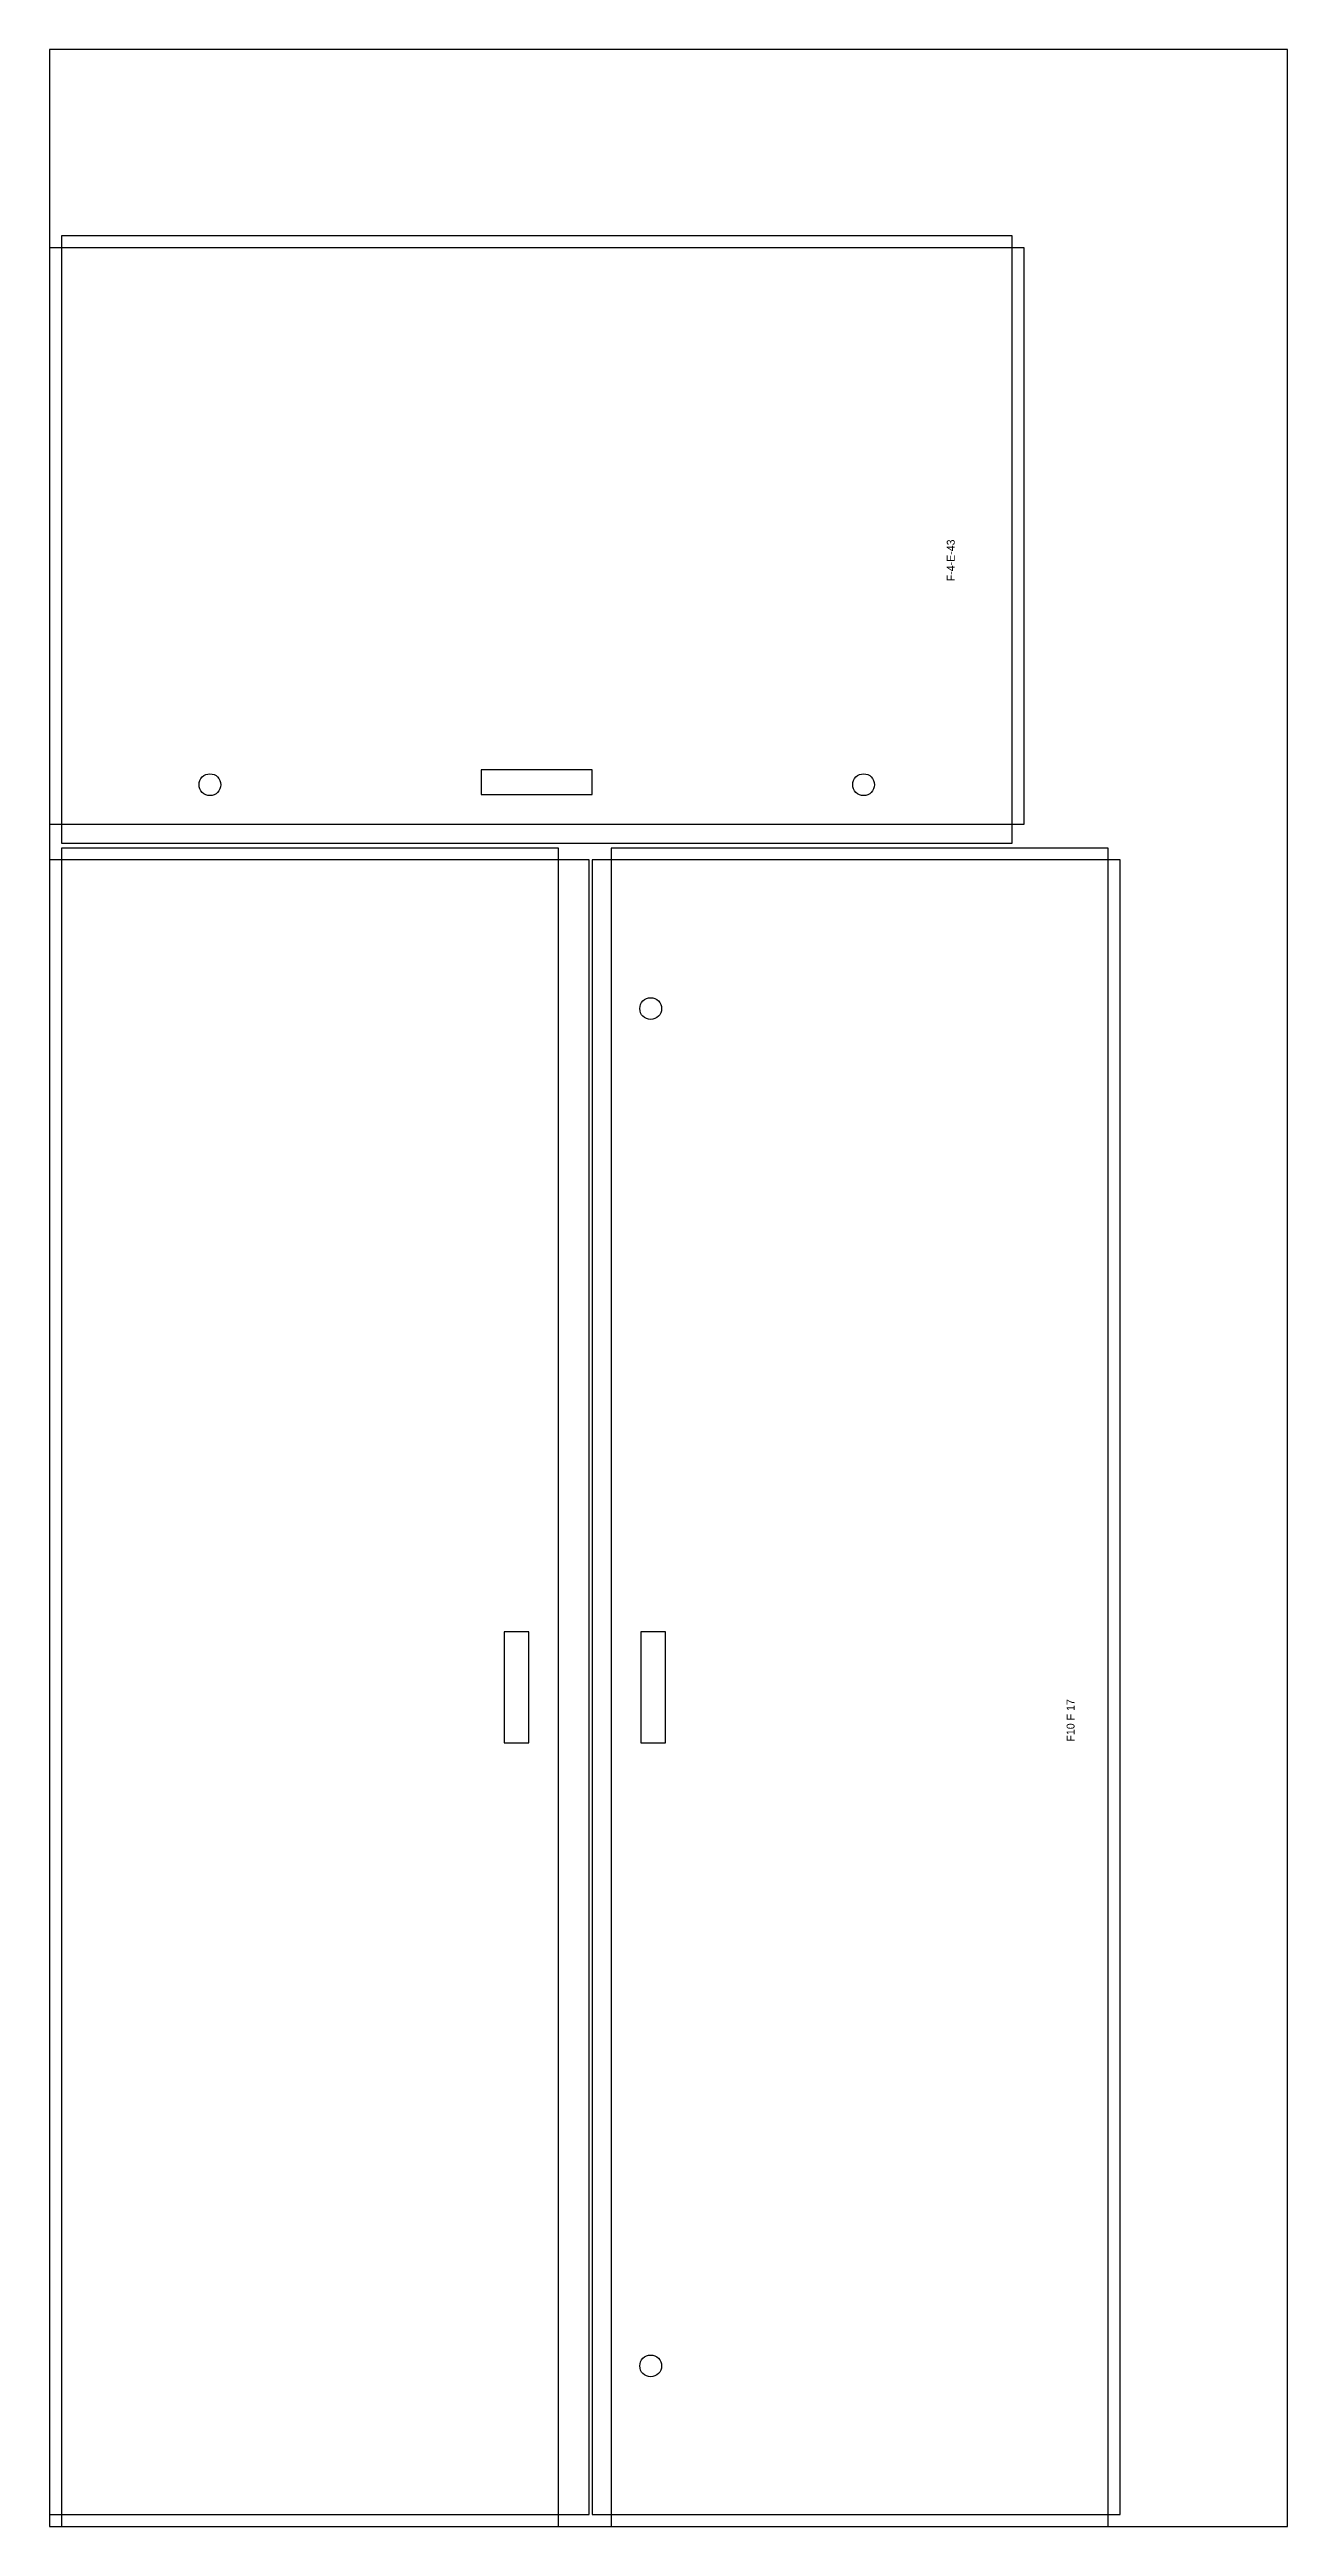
# Model space of a CAD drawing. Header units: metres. Extents: x 0 to 1250, y 0 to 2500.
import ezdxf
from ezdxf.enums import TextEntityAlignment as Align

# ---------------------------------------------------------------- set-up
doc = ezdxf.new("R2010")
doc.units = ezdxf.units.M
for name, color, linetype in [('BIN', 2, 'Continuous'), ('CUT', 4, 'Continuous'), ('DIMENSIONS', 1, 'Continuous')]:
    doc.layers.add(name, color=color, linetype=linetype)

msp = doc.modelspace()

# ---------------------------------------------------------------- linework, layer by layer
at = {"layer": 'BIN'}
msp.add_lwpolyline([(0, 0), (1250, 0), (1250, 2500), (0, 2500), (0, 0)], dxfattribs=at)
at = {"layer": 'CUT'}
for points in [[(984, 1718), (984, 2300), (0, 2300), (0, 1718), (984, 1718)], [(972, 1699), (972, 2312), (12, 2312), (12, 1699), (972, 1699)], [(548, 1748), (548, 1773), (436, 1773), (436, 1748), (548, 1748)], [(0, 12), (545, 12), (545, 1682), (0, 1682), (0, 12)], [(12, 0), (514, 0), (514, 1694), (12, 1694), (12, 0)], [(548, 12), (1081, 12), (1081, 1682), (548, 1682), (548, 12)], [(567, 0), (1069, 0), (1069, 1694), (567, 1694), (567, 0)], [(459, 791), (484, 791), (484, 903), (459, 903), (459, 791)], [(597, 791), (622, 791), (622, 903), (597, 903), (597, 791)]]:
    msp.add_lwpolyline(points, dxfattribs=at)
for centre in [(162, 1758), (822, 1758), (607, 1532), (607, 162)]:
    msp.add_circle(centre, 11, dxfattribs=at)

# ---------------------------------------------------------------- texts
at = {"layer": 'DIMENSIONS'}
for s, p in [('F-4-E-43', (910, 2005.5)), ('F10 F 17', (1031, 835))]:
    msp.add_text(s, height=8, rotation=90, dxfattribs=at).set_placement(p, align=Align.MIDDLE_RIGHT)

doc.saveas('drawing.dxf')
